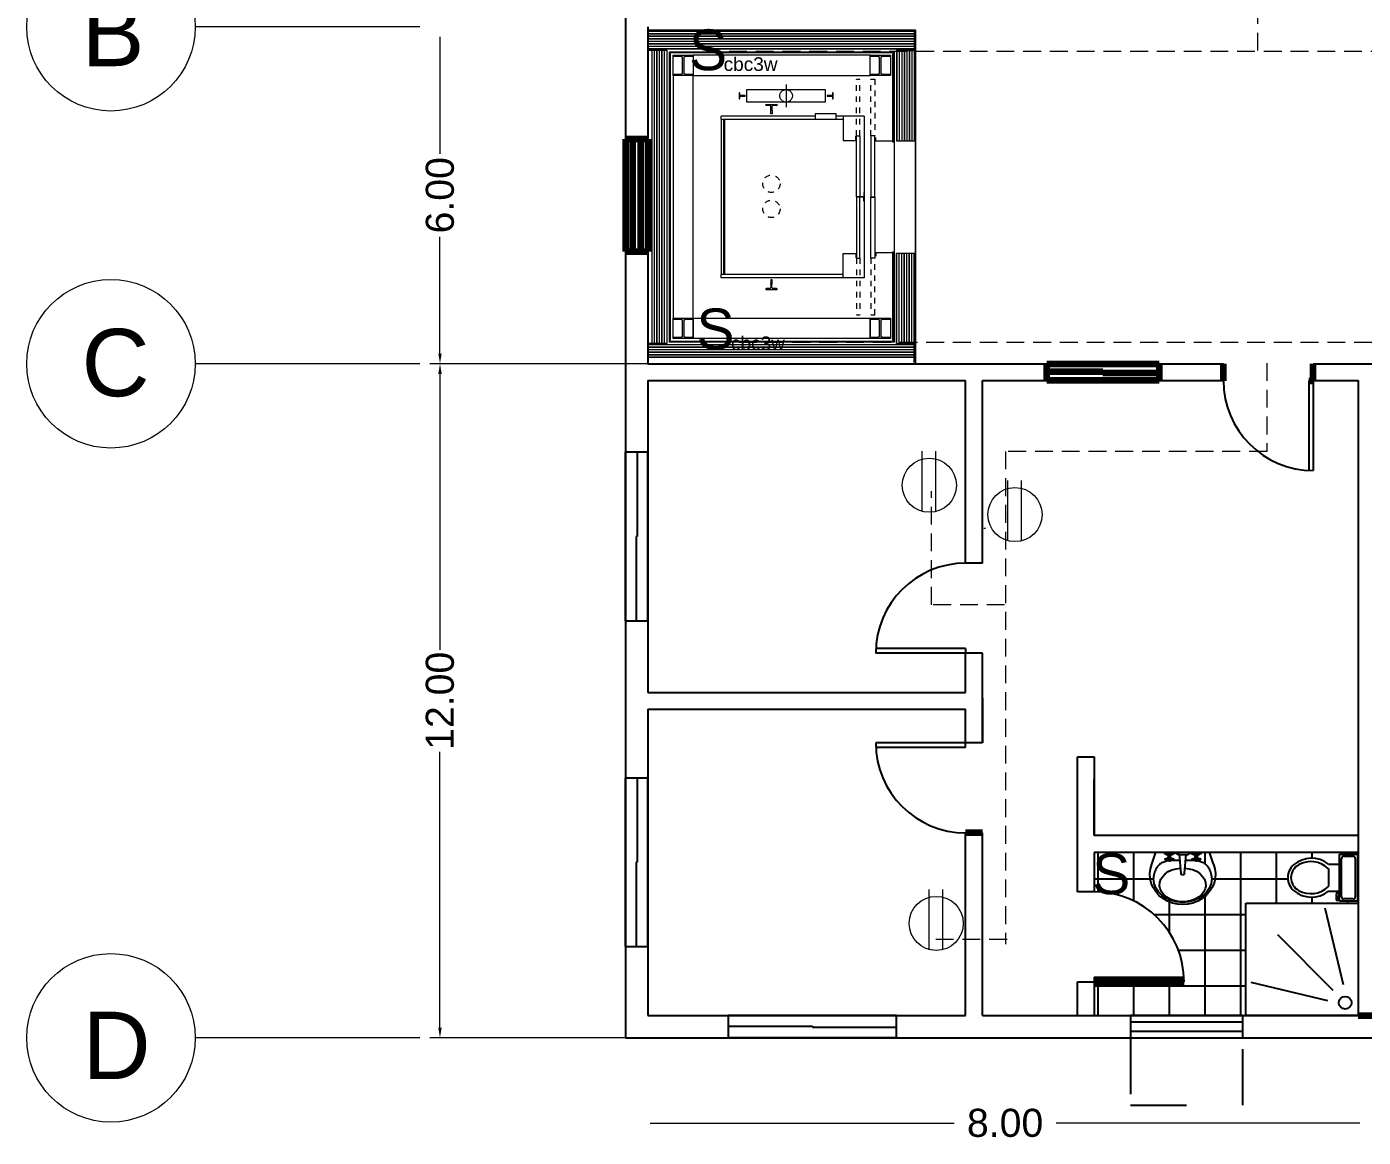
# Model space of a CAD drawing. Header units: millimetres. Extents: x 2391 to 3323, y 1596 to 2537.
# Drawn here: x 2933.55 to 2957.36, y 2266.79 to 2286.56 of the extents above; entities that cross this region are included whole.
import ezdxf

# ---------------------------------------------------------------- set-up
doc = ezdxf.new("R2010")
doc.units = ezdxf.units.MM
for name, pattern in [('ACAD_ISO02W100', [15, 12, -3]), ('CENTER5', [10, 5, -2, 1, -2]), ('DASHED2', [9.525, 6.35, -3.175]), ('HIDDEN', [0.375, 0.25, -0.125]), ('HIDDEN2', [4.7625, 3.175, -1.5875]), ('JIS_02_1.0', [2, 1, -1])]:
    doc.linetypes.add(name, pattern=pattern)
doc.layers.get('Defpoints').update_dxf_attribs({"color": 115})
for name, color, linetype in [('ASCENSORE - ELEVATOR', 160, 'Continuous'), ('BATH', 171, 'Continuous'), ('dimensions', 203, 'Continuous'), ('doors', 31, 'Continuous'), ('doors and windows schedule', 11, 'Continuous'), ('Electrical symbols', 81, 'Continuous'), ('exterior wall', 140, 'Continuous'), ('furnitures', 40, 'Continuous'), ('interior wall', 191, 'Continuous'), ('Lightning text', 211, 'Continuous'), ('windows', 241, 'Continuous')]:
    doc.layers.add(name, color=color, linetype=linetype)
doc.styles.add('PDF Swis721 BT', font='swiss.ttf')
doc.styles.get("Standard").update_dxf_attribs({"font": 'arial.ttf'})

msp = doc.modelspace()

# ---------------------------------------------------------------- hatches: boundary and pattern name
at = {"layer": 'ASCENSORE - ELEVATOR', "lineweight": 13, "true_color": 0x6d59d4}
for points in [[(2945.257, 2285.74), (2945.28, 2285.721), (2945.425, 2285.721), (2945.425, 2285.697), (2945.065, 2285.697), (2945.065, 2285.721), (2945.21, 2285.721), (2945.233, 2285.74), (2945.233, 2286.015), (2945.21, 2286.033), (2945.065, 2286.033), (2945.065, 2286.057), (2945.425, 2286.057), (2945.425, 2286.033), (2945.28, 2286.033), (2945.257, 2286.015)], [(2948.767, 2285.74), (2948.79, 2285.721), (2948.935, 2285.721), (2948.935, 2285.697), (2948.575, 2285.697), (2948.575, 2285.721), (2948.72, 2285.721), (2948.743, 2285.74), (2948.743, 2286.015), (2948.72, 2286.033), (2948.575, 2286.033), (2948.575, 2286.057), (2948.935, 2286.057), (2948.935, 2286.033), (2948.79, 2286.033), (2948.767, 2286.015)], [(2945.257, 2281.057), (2945.28, 2281.038), (2945.425, 2281.038), (2945.425, 2281.014), (2945.065, 2281.014), (2945.065, 2281.038), (2945.21, 2281.038), (2945.233, 2281.057), (2945.233, 2281.332), (2945.21, 2281.35), (2945.065, 2281.35), (2945.065, 2281.374), (2945.425, 2281.374), (2945.425, 2281.35), (2945.28, 2281.35), (2945.257, 2281.332)], [(2948.767, 2281.057), (2948.79, 2281.038), (2948.935, 2281.038), (2948.935, 2281.014), (2948.575, 2281.014), (2948.575, 2281.038), (2948.72, 2281.038), (2948.743, 2281.057), (2948.743, 2281.332), (2948.72, 2281.35), (2948.575, 2281.35), (2948.575, 2281.374), (2948.935, 2281.374), (2948.935, 2281.35), (2948.79, 2281.35), (2948.767, 2281.332)]]:
    msp.add_hatch(color=173, dxfattribs=at).paths.add_polyline_path(points)

# ---------------------------------------------------------------- linework, layer by layer
at = {"color": 0, "linetype": 'ByBlock'}
for p, q in [((2953.592, 2271.657), (2953.657, 2271.853)), ((2953.742, 2271.665), (2953.757, 2271.675)), ((2953.757, 2271.675), (2953.772, 2271.684)), ((2953.757, 2271.675), (2953.757, 2271.675)), ((2953.772, 2271.684), (2953.788, 2271.692)), ((2953.788, 2271.692), (2953.805, 2271.699)), ((2953.805, 2271.699), (2953.821, 2271.705)), ((2953.82, 2271.842), (2953.81, 2271.853)), ((2953.831, 2271.837), (2953.82, 2271.842)), ((2953.821, 2271.705), (2953.838, 2271.711)), ((2953.827, 2271.745), (2953.829, 2271.753)), ((2953.829, 2271.738), (2953.827, 2271.745)), ((2953.829, 2271.753), (2953.835, 2271.758)), ((2953.835, 2271.732), (2953.829, 2271.738)), ((2953.842, 2271.835), (2953.831, 2271.837)), ((2953.835, 2271.835), (2953.847, 2271.833)), ((2953.835, 2271.758), (2953.842, 2271.76)), ((2953.842, 2271.73), (2953.835, 2271.732)), ((2953.838, 2271.711), (2953.855, 2271.715)), ((2953.962, 2271.835), (2953.842, 2271.835)), ((2953.842, 2271.76), (2953.85, 2271.758)), ((2953.85, 2271.732), (2953.842, 2271.73)), ((2953.847, 2271.833), (2953.859, 2271.827)), ((2953.85, 2271.758), (2953.855, 2271.753)), ((2953.855, 2271.738), (2953.85, 2271.732)), ((2953.873, 2271.753), (2953.855, 2271.753)), ((2953.855, 2271.753), (2953.857, 2271.745)), ((2953.857, 2271.745), (2953.855, 2271.738)), ((2953.855, 2271.738), (2953.873, 2271.738)), ((2953.855, 2271.715), (2953.871, 2271.719)), ((2953.859, 2271.827), (2953.868, 2271.819)), ((2953.868, 2271.819), (2953.875, 2271.808)), ((2953.871, 2271.719), (2953.878, 2271.72)), ((2953.872, 2271.813), (2953.932, 2271.813)), ((2953.872, 2271.745), (2953.874, 2271.761)), ((2953.874, 2271.73), (2953.872, 2271.745)), ((2953.874, 2271.761), (2953.88, 2271.775)), ((2953.88, 2271.715), (2953.874, 2271.73)), ((2953.875, 2271.808), (2953.879, 2271.796)), ((2953.879, 2271.796), (2953.88, 2271.783)), ((2953.88, 2271.783), (2953.925, 2271.783)), ((2953.88, 2271.775), (2953.88, 2271.783)), ((2953.925, 2271.775), (2953.88, 2271.775)), ((2953.89, 2271.71), (2953.88, 2271.715)), ((2953.887, 2271.745), (2953.889, 2271.753)), ((2953.889, 2271.738), (2953.887, 2271.745)), ((2953.889, 2271.753), (2953.895, 2271.758)), ((2953.895, 2271.732), (2953.889, 2271.738)), ((2953.902, 2271.708), (2953.89, 2271.71)), ((2953.895, 2271.758), (2953.902, 2271.76)), ((2953.902, 2271.73), (2953.895, 2271.732)), ((2953.902, 2271.76), (2953.91, 2271.758)), ((2953.91, 2271.732), (2953.902, 2271.73)), ((2953.914, 2271.71), (2953.902, 2271.708)), ((2953.91, 2271.758), (2953.915, 2271.753)), ((2953.915, 2271.738), (2953.91, 2271.732)), ((2953.925, 2271.715), (2953.914, 2271.71)), ((2953.915, 2271.753), (2953.917, 2271.745)), ((2953.917, 2271.745), (2953.915, 2271.738)), ((2953.925, 2271.783), (2953.926, 2271.797)), ((2953.925, 2271.783), (2953.925, 2271.775)), ((2953.925, 2271.775), (2953.93, 2271.761)), ((2953.93, 2271.73), (2953.925, 2271.715)), ((2953.926, 2271.797), (2953.931, 2271.81)), ((2953.929, 2271.727), (2953.948, 2271.728)), ((2953.93, 2271.761), (2953.932, 2271.745)), ((2953.932, 2271.745), (2953.93, 2271.73)), ((2953.931, 2271.81), (2953.939, 2271.821)), ((2953.932, 2271.753), (2953.949, 2271.753)), ((2953.932, 2271.738), (2953.949, 2271.738)), ((2953.939, 2271.821), (2953.949, 2271.83)), ((2953.947, 2271.745), (2953.949, 2271.753)), ((2953.949, 2271.738), (2953.947, 2271.745)), ((2953.948, 2271.728), (2953.963, 2271.728)), ((2953.949, 2271.83), (2953.962, 2271.835)), ((2953.949, 2271.753), (2953.955, 2271.758)), ((2953.955, 2271.732), (2953.949, 2271.738)), ((2953.955, 2271.758), (2953.962, 2271.76)), ((2953.962, 2271.73), (2953.955, 2271.732)), ((2953.978, 2271.841), (2953.962, 2271.835)), ((2953.962, 2271.76), (2953.97, 2271.758)), ((2953.97, 2271.732), (2953.962, 2271.73)), ((2953.963, 2271.728), (2953.978, 2271.728)), ((2953.97, 2271.758), (2953.975, 2271.753)), ((2953.975, 2271.738), (2953.97, 2271.732)), ((2953.975, 2271.753), (2953.977, 2271.745)), ((2953.977, 2271.745), (2953.975, 2271.738)), ((2953.996, 2271.853), (2953.978, 2271.841)), ((2953.978, 2271.728), (2953.993, 2271.728)), ((2953.993, 2271.728), (2954.008, 2271.728)), ((2954.008, 2271.728), (2954.024, 2271.728)), ((2954.008, 2271.728), (2954.008, 2271.728)), ((2954.024, 2271.728), (2954.039, 2271.728)), ((2954.027, 2271.845), (2954.027, 2271.853)), ((2954.03, 2271.838), (2954.027, 2271.845)), ((2954.035, 2271.833), (2954.03, 2271.838)), ((2954.042, 2271.83), (2954.035, 2271.833)), ((2954.039, 2271.728), (2954.056, 2271.729)), ((2954.05, 2271.83), (2954.042, 2271.83)), ((2954.08, 2271.83), (2954.05, 2271.83)), ((2954.056, 2271.729), (2954.072, 2271.729)), ((2954.072, 2271.729), (2954.089, 2271.729)), ((2954.08, 2271.83), (2954.2, 2271.83)), ((2954.08, 2271.83), (2954.11, 2271.493)), ((2954.17, 2271.493), (2954.2, 2271.83)), ((2954.191, 2271.729), (2954.21, 2271.729)), ((2954.2, 2271.83), (2954.237, 2271.83)), ((2954.21, 2271.729), (2954.224, 2271.729)), ((2954.224, 2271.729), (2954.239, 2271.729)), ((2954.245, 2271.831), (2954.237, 2271.83)), ((2954.239, 2271.729), (2954.255, 2271.729)), ((2954.251, 2271.834), (2954.245, 2271.831)), ((2954.257, 2271.839), (2954.251, 2271.834)), ((2954.255, 2271.729), (2954.27, 2271.729)), ((2954.255, 2271.729), (2954.255, 2271.729)), ((2954.26, 2271.846), (2954.257, 2271.839)), ((2954.26, 2271.853), (2954.26, 2271.846)), ((2954.27, 2271.729), (2954.286, 2271.729)), ((2954.286, 2271.729), (2954.303, 2271.729)), ((2954.3, 2271.842), (2954.29, 2271.853)), ((2954.311, 2271.837), (2954.3, 2271.842)), ((2954.303, 2271.729), (2954.319, 2271.728)), ((2954.307, 2271.745), (2954.309, 2271.753)), ((2954.309, 2271.738), (2954.307, 2271.745)), ((2954.309, 2271.753), (2954.315, 2271.758)), ((2954.315, 2271.732), (2954.309, 2271.738)), ((2954.322, 2271.835), (2954.311, 2271.837)), ((2954.315, 2271.835), (2954.327, 2271.833)), ((2954.315, 2271.758), (2954.322, 2271.76)), ((2954.322, 2271.73), (2954.315, 2271.732)), ((2954.319, 2271.728), (2954.336, 2271.727)), ((2954.442, 2271.835), (2954.322, 2271.835)), ((2954.322, 2271.76), (2954.33, 2271.758)), ((2954.33, 2271.732), (2954.322, 2271.73)), ((2954.327, 2271.833), (2954.339, 2271.827)), ((2954.33, 2271.758), (2954.335, 2271.753)), ((2954.335, 2271.738), (2954.33, 2271.732)), ((2954.335, 2271.753), (2954.337, 2271.745)), ((2954.353, 2271.753), (2954.335, 2271.753)), ((2954.337, 2271.745), (2954.335, 2271.738)), ((2954.335, 2271.738), (2954.353, 2271.738)), ((2954.336, 2271.727), (2954.353, 2271.726)), ((2954.339, 2271.827), (2954.348, 2271.819)), ((2954.348, 2271.819), (2954.355, 2271.808)), ((2954.352, 2271.813), (2954.412, 2271.813)), ((2954.352, 2271.745), (2954.354, 2271.761)), ((2954.354, 2271.73), (2954.352, 2271.745)), ((2954.353, 2271.726), (2954.356, 2271.726)), ((2954.354, 2271.761), (2954.36, 2271.775)), ((2954.36, 2271.715), (2954.354, 2271.73)), ((2954.355, 2271.808), (2954.359, 2271.796)), ((2954.359, 2271.796), (2954.36, 2271.783)), ((2954.36, 2271.783), (2954.405, 2271.783)), ((2954.36, 2271.775), (2954.36, 2271.783)), ((2954.405, 2271.775), (2954.36, 2271.775)), ((2954.371, 2271.71), (2954.36, 2271.715)), ((2954.367, 2271.745), (2954.369, 2271.753)), ((2954.369, 2271.738), (2954.367, 2271.745)), ((2954.369, 2271.753), (2954.375, 2271.758)), ((2954.375, 2271.732), (2954.369, 2271.738)), ((2954.382, 2271.708), (2954.371, 2271.71)), ((2954.375, 2271.758), (2954.382, 2271.76)), ((2954.382, 2271.73), (2954.375, 2271.732)), ((2954.382, 2271.76), (2954.39, 2271.758)), ((2954.39, 2271.732), (2954.382, 2271.73)), ((2954.394, 2271.71), (2954.382, 2271.708)), ((2954.39, 2271.758), (2954.395, 2271.753)), ((2954.395, 2271.738), (2954.39, 2271.732)), ((2954.405, 2271.715), (2954.394, 2271.71)), ((2954.395, 2271.753), (2954.397, 2271.745)), ((2954.397, 2271.745), (2954.395, 2271.738)), ((2954.405, 2271.783), (2954.406, 2271.797)), ((2954.405, 2271.783), (2954.405, 2271.775)), ((2954.405, 2271.775), (2954.41, 2271.761)), ((2954.41, 2271.73), (2954.405, 2271.715)), ((2954.406, 2271.797), (2954.411, 2271.81)), ((2954.406, 2271.719), (2954.423, 2271.715)), ((2954.41, 2271.761), (2954.412, 2271.745)), ((2954.412, 2271.745), (2954.41, 2271.73)), ((2954.411, 2271.81), (2954.419, 2271.821)), ((2954.412, 2271.753), (2954.429, 2271.753)), ((2954.412, 2271.738), (2954.429, 2271.738)), ((2954.419, 2271.821), (2954.43, 2271.83)), ((2954.423, 2271.715), (2954.441, 2271.711)), ((2954.427, 2271.745), (2954.429, 2271.753)), ((2954.429, 2271.738), (2954.427, 2271.745)), ((2954.429, 2271.753), (2954.435, 2271.758)), ((2954.435, 2271.732), (2954.429, 2271.738)), ((2954.43, 2271.83), (2954.442, 2271.835)), ((2954.435, 2271.758), (2954.442, 2271.76)), ((2954.442, 2271.73), (2954.435, 2271.732)), ((2954.441, 2271.711), (2954.458, 2271.705)), ((2954.458, 2271.841), (2954.442, 2271.835)), ((2954.442, 2271.76), (2954.45, 2271.758)), ((2954.45, 2271.732), (2954.442, 2271.73)), ((2954.45, 2271.758), (2954.455, 2271.753)), ((2954.455, 2271.738), (2954.45, 2271.732)), ((2954.455, 2271.753), (2954.457, 2271.745)), ((2954.457, 2271.745), (2954.455, 2271.738)), ((2954.476, 2271.853), (2954.458, 2271.841)), ((2954.458, 2271.705), (2954.475, 2271.699)), ((2954.475, 2271.699), (2954.491, 2271.692)), ((2954.491, 2271.692), (2954.507, 2271.684)), ((2954.507, 2271.684), (2954.523, 2271.675)), ((2954.523, 2271.675), (2954.537, 2271.665)), ((2954.523, 2271.675), (2954.523, 2271.675)), ((2954.688, 2271.657), (2954.622, 2271.853)), ((2956.931, 2270.996), (2956.931, 2271.836)), ((2956.931, 2271.836), (2957.251, 2271.836)), ((2956.971, 2271.076), (2956.971, 2271.756)), ((2957.011, 2271.796), (2957.171, 2271.796)), ((2957.211, 2271.756), (2957.211, 2271.076)), ((2957.251, 2271.836), (2957.251, 2270.996)), ((2953.624, 2271.411), (2953.627, 2271.438)), ((2953.627, 2271.438), (2953.632, 2271.464)), ((2953.632, 2271.464), (2953.637, 2271.489)), ((2953.637, 2271.489), (2953.644, 2271.513)), ((2953.644, 2271.513), (2953.651, 2271.536)), ((2953.651, 2271.536), (2953.66, 2271.557)), ((2953.66, 2271.557), (2953.669, 2271.577)), ((2953.66, 2271.557), (2953.66, 2271.557)), ((2953.669, 2271.577), (2953.679, 2271.595)), ((2953.679, 2271.595), (2953.69, 2271.612)), ((2953.69, 2271.612), (2953.702, 2271.627)), ((2953.702, 2271.627), (2953.715, 2271.641)), ((2953.715, 2271.641), (2953.728, 2271.653)), ((2953.728, 2271.653), (2953.742, 2271.665)), ((2954.111, 2271.484), (2954.11, 2271.493)), ((2954.116, 2271.475), (2954.111, 2271.484)), ((2954.122, 2271.469), (2954.116, 2271.475)), ((2954.131, 2271.464), (2954.122, 2271.469)), ((2954.14, 2271.463), (2954.131, 2271.464)), ((2954.149, 2271.464), (2954.14, 2271.463)), ((2954.157, 2271.469), (2954.149, 2271.464)), ((2954.164, 2271.475), (2954.157, 2271.469)), ((2954.168, 2271.484), (2954.164, 2271.475)), ((2954.17, 2271.493), (2954.168, 2271.484)), ((2954.537, 2271.665), (2954.551, 2271.653)), ((2954.551, 2271.653), (2954.565, 2271.641)), ((2954.565, 2271.641), (2954.577, 2271.627)), ((2954.577, 2271.627), (2954.589, 2271.612)), ((2954.589, 2271.612), (2954.6, 2271.595)), ((2954.6, 2271.595), (2954.61, 2271.577)), ((2954.61, 2271.577), (2954.62, 2271.557)), ((2954.62, 2271.557), (2954.628, 2271.536)), ((2954.62, 2271.557), (2954.62, 2271.557)), ((2954.628, 2271.536), (2954.636, 2271.513)), ((2954.636, 2271.513), (2954.642, 2271.489)), ((2954.642, 2271.489), (2954.648, 2271.464)), ((2954.648, 2271.464), (2954.652, 2271.438)), ((2954.652, 2271.438), (2954.656, 2271.411)), ((2956.737, 2271.656), (2956.931, 2271.656)), ((2956.737, 2271.576), (2956.737, 2271.256)), ((2953.623, 2271.398), (2953.624, 2271.411)), ((2954.656, 2271.411), (2954.657, 2271.398)), ((2955.265, 2270.964), (2957.265, 2270.964)), ((2955.265, 2268.964), (2955.265, 2270.964)), ((2956.737, 2271.176), (2956.931, 2271.176)), ((2956.931, 2271.136), (2956.871, 2271.136)), ((2956.871, 2271.136), (2956.871, 2271.016)), ((2956.871, 2271.016), (2956.911, 2271.016)), ((2956.911, 2271.096), (2956.931, 2271.096)), ((2956.911, 2271.016), (2956.911, 2271.096)), ((2957.251, 2270.996), (2956.931, 2270.996)), ((2957.171, 2271.036), (2957.011, 2271.036)), ((2957.265, 2270.964), (2957.265, 2268.964)), ((2957.006, 2269.507), (2956.679, 2270.87)), ((2955.826, 2270.403), (2956.816, 2269.414)), ((2956.723, 2269.223), (2955.36, 2269.551)), ((2957.265, 2268.964), (2955.265, 2268.964))]:
    msp.add_line(p, q, dxfattribs=at)
msp.add_circle((2957.034, 2269.189), 0.113, dxfattribs=at)
for centre, radius, start, end in [((2956.434, 2271.275), 0.487, 51.4693, 131.0791), ((2956.424, 2271.248), 0.453, 46.3679, 119.5767), ((2957.006, 2271.761), 0.0354, 81.8699, 188.1301), ((2957.176, 2271.761), 0.0354, 351.8699, 98.1301), ((2956.311, 2271.416), 0.3, 131.0791, 228.9211), ((2956.329, 2271.416), 0.26, 119.5767, 240.4235), ((2956.424, 2271.584), 0.453, 240.4235, 313.6323), ((2956.434, 2271.556), 0.487, 228.9211, 308.5309), ((2957.006, 2271.071), 0.0354, 171.8699, 278.1301), ((2957.176, 2271.071), 0.0354, 261.8699, 8.1301)]:
    msp.add_arc(centre, radius, start, end, dxfattribs=at)
at = {"color": 0, "linetype": 'ByBlock', "extrusion": (0, 0, -1)}
for centre, major_axis, ratio, start_param, end_param in [((2954.14, 2271.471), (-0.584, 0), 0.916316, 2.786438, 6.63834), ((2954.14, 2271.287), (-0.412, 0), 0.730435, 1.664123, 7.760732), ((2954.14, 2271.398), (-0.517, 0), 0.815274, 3.141593, 6.283185)]:
    msp.add_ellipse(centre, major_axis=major_axis, ratio=ratio, start_param=start_param, end_param=end_param, dxfattribs=at)
at = {"layer": 'ASCENSORE - ELEVATOR', "lineweight": 13}
for p, q in [((2949.385, 2286.504), (2944.615, 2286.504)), ((2944.615, 2286.504), (2944.615, 2280.564)), ((2944.615, 2280.564), (2944.615, 2286.504)), ((2944.615, 2286.504), (2949.385, 2286.504)), ((2949.361, 2286.484), (2944.636, 2286.484)), ((2949.361, 2286.48), (2944.639, 2286.48)), ((2949.361, 2286.439), (2944.639, 2286.439)), ((2949.361, 2286.435), (2944.639, 2286.435)), ((2949.361, 2286.484), (2949.361, 2286.165)), ((2949.364, 2286.484), (2949.364, 2286.165)), ((2949.385, 2280.564), (2949.385, 2286.504)), ((2949.385, 2286.504), (2949.385, 2280.564)), ((2949.361, 2286.394), (2944.639, 2286.394)), ((2949.361, 2286.39), (2944.639, 2286.39)), ((2949.361, 2286.349), (2944.639, 2286.349)), ((2949.361, 2286.345), (2944.639, 2286.345)), ((2949.361, 2286.304), (2944.639, 2286.304)), ((2949.361, 2286.3), (2944.639, 2286.3)), ((2949.361, 2286.259), (2944.639, 2286.259)), ((2949.361, 2286.255), (2944.639, 2286.255)), ((2949.361, 2286.214), (2944.639, 2286.214)), ((2949.361, 2286.21), (2944.639, 2286.21)), ((2949.364, 2286.165), (2944.636, 2286.165)), ((2944.954, 2286.148), (2944.636, 2286.148)), ((2944.954, 2286.144), (2944.636, 2286.144)), ((2949.361, 2286.169), (2944.639, 2286.169)), ((2949.361, 2286.169), (2944.639, 2286.169)), ((2949.361, 2286.165), (2944.639, 2286.165)), ((2944.684, 2286.144), (2944.684, 2280.928)), ((2944.726, 2286.144), (2944.726, 2280.928)), ((2944.729, 2286.144), (2944.729, 2280.928)), ((2944.771, 2286.144), (2944.771, 2280.928)), ((2944.774, 2286.144), (2944.774, 2280.928)), ((2944.816, 2286.144), (2944.816, 2280.928)), ((2944.819, 2286.144), (2944.819, 2280.928)), ((2944.861, 2286.144), (2944.861, 2280.928)), ((2944.864, 2286.144), (2944.864, 2280.928)), ((2944.906, 2286.144), (2944.906, 2280.928)), ((2944.909, 2286.144), (2944.909, 2280.928)), ((2944.951, 2286.144), (2944.951, 2280.928)), ((2944.951, 2286.144), (2944.951, 2280.928)), ((2944.954, 2286.148), (2944.954, 2280.924)), ((2944.954, 2286.144), (2944.954, 2280.928)), ((2944.999, 2286.12), (2949.001, 2286.12)), ((2944.999, 2280.949), (2944.999, 2286.12)), ((2945.002, 2286.099), (2945.002, 2286.117)), ((2945.002, 2286.117), (2948.998, 2286.117)), ((2948.998, 2286.099), (2945.002, 2286.099)), ((2945.02, 2286.077), (2945.002, 2286.077)), ((2945.002, 2286.077), (2945.002, 2280.99)), ((2945.02, 2280.99), (2945.02, 2286.077)), ((2945.065, 2285.697), (2945.065, 2286.057)), ((2945.065, 2286.057), (2945.425, 2286.057)), ((2945.425, 2286.057), (2945.425, 2285.697)), ((2948.575, 2286.057), (2945.425, 2286.057)), ((2945.425, 2286.057), (2945.425, 2285.697)), ((2948.575, 2285.697), (2948.575, 2286.057)), ((2948.575, 2286.057), (2948.935, 2286.057)), ((2948.575, 2285.697), (2948.575, 2286.057)), ((2948.935, 2286.057), (2948.935, 2285.697)), ((2948.98, 2286.079), (2948.998, 2286.079)), ((2948.98, 2284.512), (2948.98, 2286.079)), ((2948.998, 2286.117), (2948.998, 2286.099)), ((2948.998, 2286.079), (2948.998, 2284.512)), ((2949.001, 2286.12), (2949.001, 2280.949)), ((2949.046, 2286.148), (2949.046, 2284.533)), ((2949.046, 2286.148), (2949.364, 2286.148)), ((2949.046, 2286.144), (2949.046, 2284.536)), ((2949.046, 2286.144), (2949.364, 2286.144)), ((2949.049, 2286.144), (2949.049, 2284.536)), ((2949.049, 2286.144), (2949.049, 2284.536)), ((2949.091, 2286.144), (2949.091, 2284.536)), ((2949.094, 2286.144), (2949.094, 2284.536)), ((2949.136, 2286.144), (2949.136, 2284.536)), ((2949.139, 2286.144), (2949.139, 2284.536)), ((2949.181, 2286.144), (2949.181, 2284.536)), ((2949.184, 2286.144), (2949.184, 2284.536)), ((2949.226, 2286.144), (2949.226, 2284.536)), ((2949.229, 2286.144), (2949.229, 2284.536)), ((2949.271, 2286.144), (2949.271, 2284.536)), ((2949.274, 2286.144), (2949.274, 2284.536)), ((2949.316, 2286.144), (2949.316, 2284.536)), ((2949.319, 2286.144), (2949.319, 2284.536)), ((2949.361, 2286.144), (2949.361, 2284.536)), ((2949.364, 2286.148), (2949.364, 2284.533)), ((2945.425, 2285.697), (2945.065, 2285.697)), ((2945.425, 2285.697), (2945.065, 2285.697)), ((2945.065, 2285.697), (2945.065, 2281.374)), ((2945.425, 2281.374), (2945.425, 2285.697)), ((2945.425, 2285.697), (2948.575, 2285.697)), ((2948.935, 2285.697), (2948.575, 2285.697)), ((2946.251, 2285.389), (2946.239, 2285.389)), ((2946.239, 2285.389), (2946.239, 2285.28)), ((2946.239, 2285.28), (2946.251, 2285.28)), ((2946.251, 2285.34), (2946.251, 2285.389)), ((2946.348, 2285.34), (2946.251, 2285.34)), ((2946.251, 2285.28), (2946.251, 2285.328)), ((2946.251, 2285.328), (2946.348, 2285.328)), ((2946.348, 2285.328), (2946.348, 2285.34)), ((2947.905, 2285.34), (2947.808, 2285.34)), ((2947.808, 2285.34), (2947.808, 2285.328)), ((2947.808, 2285.328), (2947.905, 2285.328)), ((2947.917, 2285.389), (2947.905, 2285.389)), ((2947.905, 2285.389), (2947.905, 2285.34)), ((2947.905, 2285.328), (2947.905, 2285.28)), ((2947.905, 2285.28), (2947.917, 2285.28)), ((2947.917, 2285.28), (2947.917, 2285.389)), ((2946.714, 2285.175), (2946.714, 2285.181)), ((2946.714, 2285.181), (2946.919, 2285.181)), ((2946.791, 2285.164), (2946.724, 2285.165)), ((2946.805, 2285.012), (2946.805, 2285.075)), ((2946.828, 2285.012), (2946.805, 2285.012)), ((2946.808, 2285.085), (2946.808, 2285.146)), ((2946.825, 2285.146), (2946.825, 2285.085)), ((2946.828, 2285.075), (2946.828, 2285.012)), ((2946.909, 2285.165), (2946.842, 2285.164)), ((2946.919, 2285.181), (2946.919, 2285.175)), ((2947.971, 2285.012), (2947.598, 2285.012)), ((2947.598, 2285.012), (2947.598, 2284.912)), ((2947.971, 2284.912), (2947.971, 2285.012)), ((2947.598, 2284.974), (2945.923, 2284.974)), ((2945.923, 2284.912), (2945.923, 2284.974)), ((2948.095, 2284.912), (2945.923, 2284.912)), ((2945.923, 2284.912), (2945.923, 2282.156)), ((2945.967, 2282.156), (2945.967, 2284.912)), ((2945.97, 2282.156), (2945.97, 2284.912)), ((2945.97, 2284.912), (2945.983, 2284.912)), ((2945.983, 2284.912), (2945.983, 2282.156)), ((2948.095, 2284.974), (2947.971, 2284.974)), ((2948.468, 2284.974), (2948.095, 2284.974)), ((2948.095, 2284.974), (2948.095, 2284.539)), ((2948.468, 2284.974), (2948.468, 2282.094)), ((2948.095, 2284.539), (2948.319, 2284.539)), ((2948.319, 2284.539), (2948.319, 2284.619)), ((2948.331, 2283.539), (2948.331, 2284.625)), ((2948.331, 2284.625), (2948.393, 2284.625)), ((2948.393, 2284.625), (2948.393, 2283.539)), ((2948.585, 2284.625), (2948.585, 2283.539)), ((2948.659, 2284.625), (2948.585, 2284.625)), ((2948.659, 2283.539), (2948.659, 2284.625)), ((2948.674, 2284.528), (2948.674, 2284.59)), ((2948.978, 2284.528), (2948.674, 2284.528)), ((2948.978, 2284.59), (2948.978, 2284.528)), ((2949.046, 2284.536), (2949.364, 2284.536)), ((2949.046, 2284.533), (2949.364, 2284.533)), ((2948.998, 2284.512), (2948.98, 2284.512)), ((2948.465, 2283.611), (2948.465, 2283.539)), ((2948.465, 2283.539), (2948.331, 2283.539)), ((2948.331, 2283.529), (2948.331, 2282.443)), ((2948.465, 2283.529), (2948.331, 2283.529)), ((2948.393, 2282.443), (2948.393, 2283.529)), ((2948.465, 2283.457), (2948.465, 2283.529)), ((2948.585, 2283.539), (2948.659, 2283.539)), ((2948.585, 2282.443), (2948.585, 2283.529)), ((2948.585, 2283.529), (2948.659, 2283.529)), ((2948.659, 2283.529), (2948.659, 2282.443)), ((2948.095, 2282.094), (2948.095, 2282.529)), ((2948.095, 2282.529), (2948.319, 2282.529)), ((2948.319, 2282.529), (2948.319, 2282.45)), ((2948.331, 2282.443), (2948.393, 2282.443)), ((2948.659, 2282.443), (2948.585, 2282.443)), ((2948.977, 2282.54), (2948.674, 2282.54)), ((2948.674, 2282.54), (2948.674, 2282.478)), ((2948.977, 2282.478), (2948.977, 2282.54)), ((2948.98, 2282.556), (2948.998, 2282.556)), ((2948.98, 2280.986), (2948.98, 2282.556)), ((2948.998, 2282.556), (2948.998, 2280.986)), ((2949.046, 2280.924), (2949.046, 2282.536)), ((2949.046, 2282.536), (2949.364, 2282.536)), ((2949.046, 2280.928), (2949.046, 2282.532)), ((2949.046, 2282.532), (2949.364, 2282.532)), ((2949.049, 2280.928), (2949.049, 2282.532)), ((2949.049, 2280.928), (2949.049, 2282.532)), ((2949.091, 2280.928), (2949.091, 2282.532)), ((2949.094, 2280.928), (2949.094, 2282.532)), ((2949.136, 2280.928), (2949.136, 2282.532)), ((2949.139, 2280.928), (2949.139, 2282.532)), ((2949.181, 2280.928), (2949.181, 2282.532)), ((2949.184, 2280.928), (2949.184, 2282.532)), ((2949.226, 2280.928), (2949.226, 2282.532)), ((2949.229, 2280.928), (2949.229, 2282.532)), ((2949.271, 2280.928), (2949.271, 2282.532)), ((2949.274, 2280.928), (2949.274, 2282.532)), ((2949.316, 2280.928), (2949.316, 2282.532)), ((2949.319, 2280.928), (2949.319, 2282.532)), ((2949.361, 2280.928), (2949.361, 2282.532)), ((2949.364, 2280.924), (2949.364, 2282.536)), ((2948.095, 2282.156), (2945.923, 2282.156)), ((2945.923, 2282.094), (2945.923, 2282.156)), ((2945.983, 2282.156), (2945.97, 2282.156)), ((2948.095, 2282.094), (2945.923, 2282.094)), ((2946.805, 2282.057), (2946.805, 2281.994)), ((2946.828, 2282.057), (2946.805, 2282.057)), ((2946.808, 2281.983), (2946.808, 2281.922)), ((2946.825, 2281.922), (2946.825, 2281.983)), ((2946.828, 2281.994), (2946.828, 2282.057)), ((2948.468, 2282.094), (2948.095, 2282.094)), ((2946.714, 2281.893), (2946.714, 2281.888)), ((2946.714, 2281.888), (2946.919, 2281.888)), ((2946.791, 2281.905), (2946.724, 2281.903)), ((2946.909, 2281.903), (2946.842, 2281.905)), ((2946.919, 2281.888), (2946.919, 2281.893)), ((2945.065, 2281.014), (2945.065, 2281.374)), ((2945.065, 2281.374), (2945.425, 2281.374)), ((2945.065, 2281.374), (2945.425, 2281.374)), ((2945.425, 2281.374), (2945.425, 2281.014)), ((2945.425, 2281.374), (2948.575, 2281.374)), ((2945.425, 2281.014), (2945.425, 2281.374)), ((2948.575, 2281.014), (2948.575, 2281.374)), ((2948.575, 2281.374), (2948.935, 2281.374)), ((2948.575, 2281.374), (2948.575, 2281.014)), ((2948.935, 2281.374), (2948.935, 2281.014)), ((2945.002, 2280.99), (2945.02, 2280.99)), ((2945.002, 2280.969), (2948.998, 2280.969)), ((2945.002, 2280.951), (2945.002, 2280.969)), ((2945.425, 2281.014), (2945.065, 2281.014)), ((2948.575, 2281.014), (2945.425, 2281.014)), ((2948.935, 2281.014), (2948.575, 2281.014)), ((2948.998, 2280.986), (2948.98, 2280.986)), ((2948.998, 2280.969), (2948.998, 2280.951)), ((2944.954, 2280.928), (2944.636, 2280.928)), ((2944.954, 2280.924), (2944.636, 2280.924)), ((2949.364, 2280.904), (2944.636, 2280.904)), ((2949.361, 2280.904), (2944.639, 2280.904)), ((2949.361, 2280.9), (2944.639, 2280.9)), ((2949.361, 2280.9), (2944.639, 2280.9)), ((2949.361, 2280.859), (2944.639, 2280.859)), ((2949.361, 2280.855), (2944.639, 2280.855)), ((2949.361, 2280.814), (2944.639, 2280.814)), ((2949.361, 2280.81), (2944.639, 2280.81)), ((2949.361, 2280.769), (2944.639, 2280.769)), ((2949.361, 2280.765), (2944.639, 2280.765)), ((2949.361, 2280.724), (2944.639, 2280.724)), ((2949.361, 2280.72), (2944.639, 2280.72)), ((2949.001, 2280.949), (2944.999, 2280.949)), ((2948.998, 2280.951), (2945.002, 2280.951)), ((2949.046, 2280.928), (2949.364, 2280.928)), ((2949.046, 2280.924), (2949.364, 2280.924)), ((2949.361, 2280.585), (2949.361, 2280.904)), ((2949.364, 2280.585), (2949.364, 2280.904)), ((2944.615, 2280.564), (2949.385, 2280.564)), ((2949.385, 2280.564), (2944.615, 2280.564)), ((2949.361, 2280.679), (2944.639, 2280.679)), ((2949.361, 2280.675), (2944.639, 2280.675))]:
    msp.add_line(p, q, dxfattribs=at)
at = {"layer": 'ASCENSORE - ELEVATOR', "color": 7, "lineweight": 13}
for p, q in [((2945.065, 2286.033), (2945.065, 2286.057)), ((2945.065, 2286.057), (2945.425, 2286.057)), ((2945.21, 2286.033), (2945.065, 2286.033)), ((2945.233, 2286.015), (2945.21, 2286.033)), ((2945.233, 2285.74), (2945.233, 2286.015)), ((2945.28, 2286.033), (2945.257, 2286.015)), ((2945.257, 2286.015), (2945.257, 2285.74)), ((2945.425, 2286.033), (2945.28, 2286.033)), ((2945.425, 2286.057), (2945.425, 2286.033)), ((2948.575, 2286.033), (2948.575, 2286.057)), ((2948.575, 2286.057), (2948.935, 2286.057)), ((2948.72, 2286.033), (2948.575, 2286.033)), ((2948.743, 2286.015), (2948.72, 2286.033)), ((2948.743, 2285.74), (2948.743, 2286.015)), ((2948.79, 2286.033), (2948.767, 2286.015)), ((2948.767, 2286.015), (2948.767, 2285.74)), ((2948.935, 2286.033), (2948.79, 2286.033)), ((2948.935, 2286.057), (2948.935, 2286.033)), ((2945.065, 2285.697), (2945.065, 2285.721)), ((2945.065, 2285.721), (2945.21, 2285.721)), ((2945.21, 2285.721), (2945.233, 2285.74)), ((2945.257, 2285.74), (2945.28, 2285.721)), ((2945.28, 2285.721), (2945.425, 2285.721)), ((2945.425, 2285.721), (2945.425, 2285.697)), ((2948.575, 2285.697), (2948.575, 2285.721)), ((2948.575, 2285.721), (2948.72, 2285.721)), ((2948.72, 2285.721), (2948.743, 2285.74)), ((2948.767, 2285.74), (2948.79, 2285.721)), ((2948.79, 2285.721), (2948.935, 2285.721)), ((2948.935, 2285.721), (2948.935, 2285.697)), ((2945.425, 2285.697), (2945.065, 2285.697)), ((2948.935, 2285.697), (2948.575, 2285.697)), ((2945.065, 2281.35), (2945.065, 2281.374)), ((2945.065, 2281.374), (2945.425, 2281.374)), ((2945.21, 2281.35), (2945.065, 2281.35)), ((2945.233, 2281.332), (2945.21, 2281.35)), ((2945.233, 2281.057), (2945.233, 2281.332)), ((2945.28, 2281.35), (2945.257, 2281.332)), ((2945.257, 2281.332), (2945.257, 2281.057)), ((2945.425, 2281.35), (2945.28, 2281.35)), ((2945.425, 2281.374), (2945.425, 2281.35)), ((2948.575, 2281.35), (2948.575, 2281.374)), ((2948.575, 2281.374), (2948.935, 2281.374)), ((2948.72, 2281.35), (2948.575, 2281.35)), ((2948.743, 2281.332), (2948.72, 2281.35)), ((2948.743, 2281.057), (2948.743, 2281.332)), ((2948.79, 2281.35), (2948.767, 2281.332)), ((2948.767, 2281.332), (2948.767, 2281.057)), ((2948.935, 2281.35), (2948.79, 2281.35)), ((2948.935, 2281.374), (2948.935, 2281.35)), ((2945.065, 2281.014), (2945.065, 2281.038)), ((2945.065, 2281.038), (2945.21, 2281.038)), ((2945.425, 2281.014), (2945.065, 2281.014)), ((2945.21, 2281.038), (2945.233, 2281.057)), ((2945.257, 2281.057), (2945.28, 2281.038)), ((2945.28, 2281.038), (2945.425, 2281.038)), ((2945.425, 2281.038), (2945.425, 2281.014)), ((2948.575, 2281.014), (2948.575, 2281.038)), ((2948.575, 2281.038), (2948.72, 2281.038)), ((2948.935, 2281.014), (2948.575, 2281.014)), ((2948.72, 2281.038), (2948.743, 2281.057)), ((2948.767, 2281.057), (2948.79, 2281.038)), ((2948.79, 2281.038), (2948.935, 2281.038)), ((2948.935, 2281.038), (2948.935, 2281.014)), ((2948.935, 2281.014), (2948.935, 2281.014)), ((2948.935, 2281.014), (2948.935, 2281.014)), ((2948.935, 2281.014), (2948.935, 2281.014)), ((2948.935, 2281.014), (2948.935, 2281.014)), ((2948.935, 2281.014), (2948.935, 2281.014)), ((2948.935, 2281.014), (2948.935, 2281.014))]:
    msp.add_line(p, q, dxfattribs=at)
at = {"layer": 'ASCENSORE - ELEVATOR', "linetype": 'HIDDEN2', "lineweight": 13}
msp.add_line((2947.078, 2285.537), (2947.078, 2285.131), dxfattribs=at)
at = {"layer": 'ASCENSORE - ELEVATOR', "linetype": 'HIDDEN', "lineweight": 13, "ltscale": 0.1}
for p, q in [((2948.331, 2285.631), (2948.393, 2285.631)), ((2948.331, 2284.625), (2948.331, 2285.631)), ((2948.393, 2284.625), (2948.393, 2285.631)), ((2948.585, 2284.625), (2948.585, 2285.631)), ((2948.585, 2285.631), (2948.659, 2285.631)), ((2948.659, 2285.631), (2948.659, 2284.625)), ((2948.331, 2282.443), (2948.331, 2281.438)), ((2948.393, 2282.443), (2948.393, 2281.438)), ((2948.585, 2282.443), (2948.585, 2281.438)), ((2948.659, 2281.438), (2948.659, 2282.443)), ((2948.331, 2281.438), (2948.393, 2281.438)), ((2948.585, 2281.438), (2948.659, 2281.438))]:
    msp.add_line(p, q, dxfattribs=at)
at = {"layer": 'ASCENSORE - ELEVATOR', "linetype": 'Continuous', "lineweight": 13}
for p, q in [((2946.373, 2285.443), (2946.373, 2285.226)), ((2947.779, 2285.443), (2946.373, 2285.443)), ((2947.779, 2285.226), (2947.779, 2285.443)), ((2946.373, 2285.226), (2947.779, 2285.226))]:
    msp.add_line(p, q, dxfattribs=at)
at = {"layer": 'ASCENSORE - ELEVATOR', "linetype": 'CENTER5', "lineweight": 13}
msp.add_line((2948.468, 2283.534), (2948.468, 2283.534), dxfattribs=at)
at = {"layer": 'ASCENSORE - ELEVATOR', "linetype": 'HIDDEN2', "lineweight": 13}
msp.add_circle((2947.078, 2285.334), 0.112, dxfattribs=at)
at = {"layer": 'ASCENSORE - ELEVATOR', "linetype": 'HIDDEN', "lineweight": 13, "ltscale": 0.1}
for centre in [(2946.816, 2283.769), (2946.816, 2283.322)]:
    msp.add_circle(centre, 0.154, dxfattribs=at)
at = {"layer": 'ASCENSORE - ELEVATOR', "lineweight": 13}
for centre, radius, start, end in [((2946.724, 2285.175), 0.00994, 180, 268.4826), ((2946.79, 2285.146), 0.0174, 360, 88.4826), ((2946.783, 2285.085), 0.0243, 333.8425, 359.4784), ((2946.843, 2285.146), 0.0174, 91.5174, 180), ((2946.849, 2285.085), 0.0243, 180.5216, 206.1575), ((2946.909, 2285.175), 0.00994, 271.5174, 0), ((2946.79, 2281.922), 0.0174, 271.5174, 360), ((2946.783, 2281.983), 0.0243, 0.5216, 26.1575), ((2946.849, 2281.983), 0.0243, 153.8425, 179.4784), ((2946.843, 2281.922), 0.0174, 180, 268.4826), ((2946.724, 2281.893), 0.00994, 91.5174, 180), ((2946.909, 2281.893), 0.00994, 360, 88.4826)]:
    msp.add_arc(centre, radius, start, end, dxfattribs=at)
at = {"layer": 'BATH', "linetype": 'Continuous'}
for p, q in [((2952.636, 2271.163), (2952.636, 2271.864)), ((2953.271, 2271), (2953.271, 2271.864)), ((2953.906, 2271.835), (2953.906, 2271.864)), ((2953.906, 2271.707), (2953.906, 2271.709)), ((2954.541, 2271.662), (2954.541, 2271.864)), ((2955.176, 2268.964), (2955.176, 2271.864)), ((2955.811, 2270.964), (2955.811, 2271.864)), ((2956.446, 2271.761), (2956.446, 2271.864)), ((2957.081, 2271.836), (2957.081, 2271.864)), ((2952.565, 2271.396), (2953.623, 2271.396)), ((2954.657, 2271.396), (2956.012, 2271.396)), ((2957.251, 2271.396), (2957.265, 2271.396)), ((2953.906, 2270.438), (2953.906, 2271.022)), ((2954.541, 2268.964), (2954.541, 2271.132)), ((2956.446, 2270.964), (2956.446, 2271.07)), ((2957.081, 2270.964), (2957.081, 2270.996)), ((2953.627, 2270.761), (2955.265, 2270.761)), ((2954.063, 2270.126), (2955.265, 2270.126)), ((2952.636, 2268.964), (2952.636, 2269.564)), ((2953.271, 2268.964), (2953.271, 2269.564)), ((2953.906, 2268.964), (2953.906, 2269.564)), ((2952.565, 2269.491), (2955.265, 2269.491))]:
    msp.add_line(p, q, dxfattribs=at)
at = {"layer": 'Defpoints', "linetype": 'DASHED2', "lineweight": 13, "ltscale": 0.05}
for p, q in [((2955.473, 2287.41), (2955.473, 2286.121)), ((2946.062, 2286.132), (2977.023, 2286.132)), ((2946.24, 2280.946), (2977.859, 2280.946)), ((2955.639, 2280.578), (2955.639, 2279.004)), ((2955.639, 2279.004), (2950.983, 2279.004)), ((2950.983, 2279.004), (2950.983, 2270.229)), ((2949.669, 2276.273), (2949.669, 2278.297)), ((2950.969, 2276.273), (2949.669, 2276.273)), ((2951.013, 2270.316), (2949.668, 2270.316))]:
    msp.add_line(p, q, dxfattribs=at)
at = {"layer": 'dimensions', "lineweight": 13}
for p, q in [((2940.914, 2286.384), (2940.914, 2284.304)), ((2940.914, 2280.744), (2940.914, 2282.824)), ((2944.215, 2280.564), (2940.734, 2280.564)), ((2944.615, 2280.564), (2940.734, 2280.564)), ((2940.914, 2280.384), (2940.914, 2275.474)), ((2940.914, 2268.744), (2940.914, 2273.655)), ((2944.215, 2268.564), (2940.734, 2268.564)), ((2944.658, 2267.048), (2950.068, 2267.048)), ((2957.298, 2267.048), (2951.887, 2267.048))]:
    msp.add_line(p, q, dxfattribs=at)
at = {"layer": 'dimensions', "lineweight": 100}
msp.add_line((2957.265, 2268.964), (2957.565, 2268.964), dxfattribs=at)
at = {"layer": 'dimensions'}
for points in [[(2940.884, 2280.744), (2940.944, 2280.744), (2940.914, 2280.564)], [(2940.884, 2280.384), (2940.944, 2280.384), (2940.914, 2280.564)], [(2940.884, 2268.744), (2940.944, 2268.744), (2940.914, 2268.564)]]:
    msp.add_solid(points, dxfattribs=at)
at = {"layer": 'doors'}
for p, q in [((2956.385, 2280.264), (2956.385, 2278.666)), ((2956.465, 2280.264), (2956.465, 2278.664)), ((2950.275, 2275.494), (2948.677, 2275.494)), ((2950.275, 2275.494), (2950.275, 2275.414)), ((2950.275, 2275.414), (2948.675, 2275.414)), ((2950.275, 2273.814), (2948.675, 2273.814)), ((2950.275, 2273.734), (2948.677, 2273.734)), ((2950.275, 2273.734), (2950.275, 2273.814)), ((2952.565, 2269.644), (2954.163, 2269.644)), ((2952.565, 2269.644), (2952.565, 2269.564))]:
    msp.add_line(p, q, dxfattribs=at)
at = {"layer": 'doors', "linetype": 'ACAD_ISO02W100', "lineweight": 100}
msp.add_line((2956.385, 2280.259), (2956.465, 2280.259), dxfattribs=at)
at = {"layer": 'doors', "lineweight": 100}
msp.add_line((2954.165, 2269.564), (2952.565, 2269.564), dxfattribs=at)
at = {"layer": 'doors'}
for centre, start, end in [((2956.465, 2280.264), 180, 270), ((2950.275, 2275.414), 90, 180), ((2950.275, 2273.814), 180, 270), ((2952.565, 2269.564), 0, 90)]:
    msp.add_arc(centre, 1.6, start, end, dxfattribs=at)
at = {"layer": 'Electrical symbols', "lineweight": 18}
for p, q in [((2949.501, 2277.933), (2949.501, 2279.006)), ((2949.745, 2277.933), (2949.745, 2279.006)), ((2951.026, 2277.411), (2951.026, 2278.484)), ((2951.27, 2277.411), (2951.27, 2278.484)), ((2949.623, 2270.132), (2949.623, 2271.205)), ((2949.867, 2270.132), (2949.867, 2271.205))]:
    msp.add_line(p, q, dxfattribs=at)
for centre in [(2949.629, 2278.402), (2951.154, 2277.88), (2949.751, 2270.601)]:
    msp.add_circle(centre, 0.482, dxfattribs=at)
at = {"layer": 'exterior wall'}
for p, q in [((2944.215, 2298.564), (2944.215, 2268.564)), ((2944.615, 2286.564), (2944.615, 2280.564)), ((2944.615, 2280.264), (2944.615, 2274.714)), ((2944.615, 2274.414), (2944.615, 2268.964)), ((2944.615, 2268.964), (2950.275, 2268.964)), ((2950.575, 2268.964), (2957.265, 2268.964)), ((2944.215, 2268.564), (2984.615, 2268.564))]:
    msp.add_line(p, q, dxfattribs=at)
at = {"layer": 'exterior wall', "lineweight": 13}
msp.add_line((2944.615, 2286.564), (2944.615, 2280.564), dxfattribs=at)
at = {"layer": 'furnitures'}
msp.add_line((2950.613, 2277.645), (2950.613, 2277.626), dxfattribs=at)
at = {"layer": 'interior wall'}
for p, q in [((2944.615, 2280.564), (2954.865, 2280.564)), ((2956.465, 2280.564), (2958.165, 2280.564)), ((2944.615, 2280.264), (2950.275, 2280.264)), ((2950.275, 2277.014), (2950.275, 2280.264)), ((2950.575, 2280.264), (2954.865, 2280.264)), ((2950.575, 2277.014), (2950.575, 2280.264)), ((2956.465, 2280.264), (2957.265, 2280.264)), ((2957.265, 2280.264), (2957.265, 2268.964)), ((2950.575, 2277.014), (2950.275, 2277.014)), ((2950.275, 2274.714), (2950.275, 2275.414)), ((2950.575, 2275.414), (2950.275, 2275.414)), ((2950.575, 2273.814), (2950.575, 2275.414)), ((2950.575, 2274.614), (2950.575, 2275.414)), ((2944.615, 2274.714), (2950.275, 2274.714)), ((2950.575, 2274.614), (2950.575, 2273.814)), ((2944.615, 2274.414), (2950.275, 2274.414)), ((2950.275, 2273.814), (2950.275, 2274.414)), ((2950.575, 2273.814), (2950.275, 2273.814)), ((2952.265, 2271.164), (2952.265, 2273.564)), ((2952.265, 2273.564), (2952.565, 2273.564)), ((2952.565, 2273.564), (2952.565, 2272.164)), ((2952.565, 2272.164), (2952.565, 2273.164)), ((2950.275, 2268.964), (2950.275, 2272.214)), ((2950.575, 2268.964), (2950.575, 2272.214)), ((2957.265, 2272.164), (2952.565, 2272.164)), ((2957.265, 2271.864), (2952.565, 2271.864)), ((2952.565, 2271.864), (2952.565, 2271.164)), ((2952.565, 2271.164), (2952.265, 2271.164)), ((2952.265, 2268.964), (2952.265, 2269.564)), ((2952.265, 2269.564), (2952.565, 2269.564)), ((2952.565, 2269.564), (2952.565, 2268.964))]:
    msp.add_line(p, q, dxfattribs=at)
at = {"layer": 'interior wall', "lineweight": 100}
for p, q in [((2954.865, 2280.259), (2954.865, 2280.564)), ((2956.465, 2280.259), (2956.465, 2280.564)), ((2950.575, 2272.214), (2950.275, 2272.214))]:
    msp.add_line(p, q, dxfattribs=at)
at = {"layer": 'Lightning text', "linetype": 'ByBlock', "lineweight": 13, "ltscale": 0.02}
for p, q in [((2940.554, 2286.564), (2936.554, 2286.564)), ((2940.554, 2280.564), (2936.554, 2280.564)), ((2940.554, 2268.564), (2936.554, 2268.564))]:
    msp.add_line(p, q, dxfattribs=at)
for centre in [(2935.054, 2286.564), (2935.054, 2280.564), (2935.054, 2268.564)]:
    msp.add_circle(centre, 1.5, dxfattribs=at)
at = {"layer": 'windows', "lineweight": 100}
for p, q in [((2944.615, 2284.564), (2944.215, 2284.564)), ((2944.215, 2284.564), (2944.215, 2282.564)), ((2944.345, 2284.564), (2944.345, 2282.564)), ((2944.485, 2284.564), (2944.485, 2282.564)), ((2944.615, 2284.564), (2944.615, 2282.564)), ((2944.215, 2282.564), (2944.615, 2282.564)), ((2951.72, 2280.264), (2951.72, 2280.564)), ((2951.72, 2280.564), (2953.72, 2280.564)), ((2953.72, 2280.564), (2953.72, 2280.264)), ((2951.72, 2280.424), (2952.72, 2280.424)), ((2953.72, 2280.264), (2951.72, 2280.264)), ((2952.72, 2280.424), (2952.72, 2280.404)), ((2952.72, 2280.404), (2953.72, 2280.404))]:
    msp.add_line(p, q, dxfattribs=at)
at = {"layer": 'windows'}
for p, q in [((2944.615, 2278.989), (2944.215, 2278.989)), ((2944.215, 2275.989), (2944.215, 2278.989)), ((2944.425, 2278.989), (2944.425, 2277.489)), ((2944.615, 2275.989), (2944.615, 2278.989)), ((2944.425, 2277.489), (2944.405, 2277.489)), ((2944.405, 2277.489), (2944.405, 2275.989)), ((2944.215, 2275.989), (2944.615, 2275.989)), ((2944.615, 2273.189), (2944.215, 2273.189)), ((2944.215, 2270.189), (2944.215, 2273.189)), ((2944.425, 2273.189), (2944.425, 2271.689)), ((2944.615, 2270.189), (2944.615, 2273.189)), ((2944.425, 2271.689), (2944.405, 2271.689)), ((2944.405, 2271.689), (2944.405, 2270.189)), ((2944.215, 2270.189), (2944.615, 2270.189)), ((2949.045, 2268.964), (2946.045, 2268.964)), ((2946.045, 2268.964), (2946.045, 2268.564)), ((2949.045, 2268.564), (2949.045, 2268.964)), ((2955.211, 2268.964), (2953.211, 2268.964)), ((2953.211, 2268.964), (2953.211, 2268.564)), ((2955.211, 2268.844), (2953.211, 2268.844)), ((2955.211, 2268.564), (2955.211, 2268.964)), ((2946.045, 2268.774), (2947.545, 2268.774)), ((2947.545, 2268.774), (2947.545, 2268.754)), ((2947.545, 2268.754), (2949.045, 2268.754)), ((2953.211, 2268.684), (2955.211, 2268.684)), ((2949.045, 2268.564), (2946.045, 2268.564)), ((2953.211, 2268.564), (2955.211, 2268.564))]:
    msp.add_line(p, q, dxfattribs=at)
at = {"layer": 'windows', "linetype": 'JIS_02_1.0'}
for p, q in [((2953.211, 2268.564), (2953.211, 2267.364)), ((2955.211, 2267.364), (2955.211, 2268.564)), ((2953.211, 2267.364), (2955.211, 2267.364))]:
    msp.add_line(p, q, dxfattribs=at)

# ---------------------------------------------------------------- texts
at = {"layer": 'dimensions', "lineweight": 13, "char_height": 0.5, "attachment_point": 5, "rotation": 90}
for s, insert in [('\\A1;6.00', (2940.914, 2283.564)), ('\\A1;12.00', (2940.914, 2274.564))]:
    msp.add_mtext(s, dxfattribs=dict(at, insert=insert))
at = {"layer": 'dimensions', "lineweight": 13, "insert": (2950.978, 2267.048), "char_height": 0.5, "attachment_point": 5}
msp.add_mtext('\\A1;8.00', dxfattribs=at)
at = {"layer": 'doors and windows schedule'}
for s, p in [('B', (2934.533, 2285.862)), ('C', (2934.531, 2279.986)), ('D', (2934.55, 2267.83))]:
    msp.add_text(s, height=1.2, dxfattribs=at).set_placement(p)
at = {"layer": 'Electrical symbols', "style": 'PDF Swis721 BT'}
for s, height, p in [('S', 0.727, (2945.35, 2285.79)), ('cbc3w', 0.2423, (2945.966, 2285.778)), ('S', 0.727, (2945.481, 2280.821)), ('cbc3w', 0.2423, (2946.097, 2280.809))]:
    msp.add_text(s, height=height, dxfattribs=at).set_placement(p)
at = {"layer": 'Electrical symbols', "insert": (2952.53, 2271.11), "char_height": 0.727, "attachment_point": 7, "style": 'PDF Swis721 BT'}
msp.add_mtext('S', dxfattribs=at)

doc.saveas('drawing.dxf')
